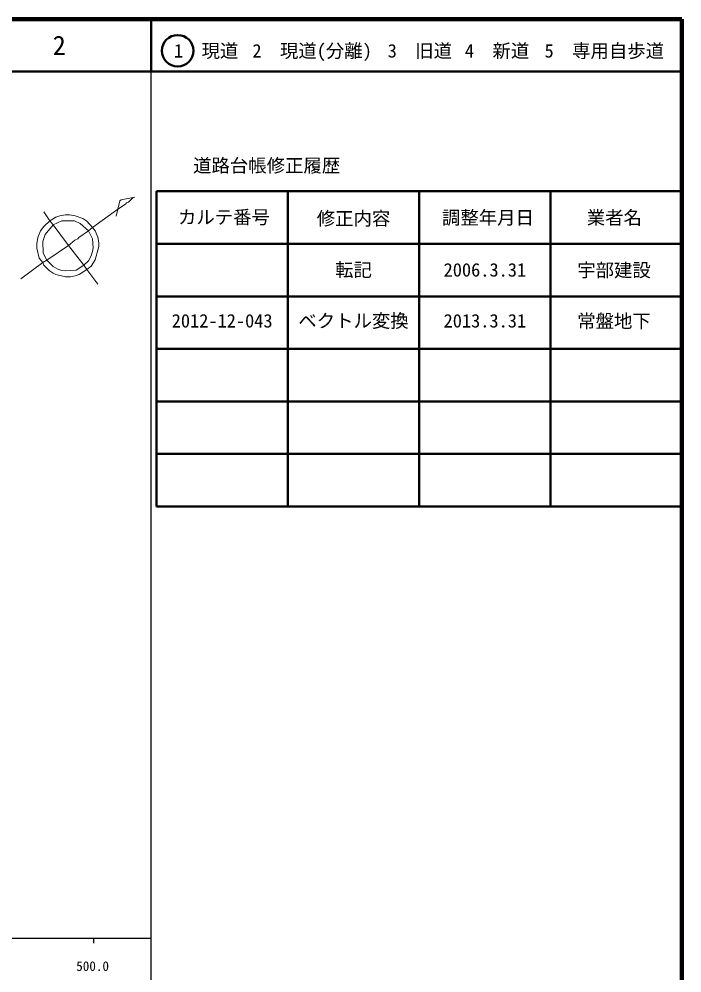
# Model space of a CAD drawing. Units: millimetres, scale not verified. Extents: x 40000 to 680000, y 20000 to 380000.
# Drawn here: x 553852 to 680000, y 198357 to 380000 of the extents above; entities that cross this region are included whole.
import ezdxf
from ezdxf.enums import TextEntityAlignment as Align

# ---------------------------------------------------------------- set-up
doc = ezdxf.new("R2010")
doc.units = ezdxf.units.MM
doc.header["$LTSCALE"] = 1000
for name, color, linetype, lineweight in [('M-BGD', 7, 'Continuous', 13), ('M-TTL', 2, 'Continuous', 140), ('M-TTL-BAND', 7, 'Continuous', 25), ('M-TTL-FRAM', 2, 'Continuous', 50), ('M-TTL-LINE', 7, 'Continuous', 50)]:
    doc.layers.add(name, color=color, linetype=linetype, lineweight=lineweight)
doc.layers.add('M-TTL-TXT', color=7, linetype='Continuous')
doc.styles.add('ＭＳ ゴシック', font='')
doc.styles.get('ＭＳ ゴシック').set_extended_font_data('MS Gothic')

msp = doc.modelspace()

# ---------------------------------------------------------------- linework, layer by layer
at = {"layer": 'M-BGD'}
for p, q in [((575887, 346089), (575548, 346005)), ((572669, 343803), (567843, 340332)), ((572331, 342449), (572669, 343803)), ((558530, 343295), (559715, 341602)), ((559715, 341602), (560308, 340840)), ((560308, 340840), (563271, 336861)), ((567843, 340332), (567081, 339655)), ((563271, 336861), (559123, 334067)), ((563271, 336861), (566150, 333135)), ((554212, 330511), (558361, 333643)), ((559123, 334067), (558361, 333643)), ((566150, 333135), (566743, 332289)), ((566743, 332289), (568859, 329495))]:
    msp.add_line(p, q, dxfattribs=at)
for points in [[(575548, 346005), (573262, 345581), (573008, 345412), (572669, 343803)], [(575548, 346005), (574701, 345158), (574278, 344989), (574109, 344735), (572669, 343803)], [(559715, 341602), (558530, 340501), (557937, 339655), (557429, 338385), (557260, 337199), (557260, 336353), (557683, 334490), (558361, 333643)], [(559715, 341602), (560816, 342279), (561578, 342533), (562679, 342703), (563441, 342703), (564541, 342533), (565981, 342025), (566743, 341517), (567843, 340332)], [(560308, 340840), (562001, 341602), (564372, 341602), (565473, 341094), (567081, 339655)], [(560308, 340840), (558784, 338977), (558361, 337623), (558445, 335421), (559123, 334067)], [(567843, 340332), (568351, 339655), (568859, 338469), (569029, 337369), (569029, 336691), (568351, 334151), (567589, 332966), (566743, 332289)], [(567081, 339655), (565219, 338385), (565049, 338131), (564457, 337877), (563271, 336861)], [(567081, 339655), (567843, 338131), (567928, 336437), (567843, 335760), (567589, 334913), (567081, 333982), (566150, 333135)], [(558361, 333643), (558530, 333135), (559546, 332119), (560308, 331611), (560816, 331357), (562679, 330934), (563610, 330934), (564541, 331103), (565303, 331357), (566743, 332289)], [(559123, 334067), (560308, 332881), (561239, 332373), (562001, 332119), (562679, 332035), (564711, 332204), (566150, 333135)]]:
    msp.add_lwpolyline(points, dxfattribs=at)
at = {"layer": 'M-TTL'}
for p, q in [((680000, 380000), (40000, 380000)), ((680000, 20000), (680000, 380000))]:
    msp.add_line(p, q, dxfattribs=at)
at = {"layer": 'M-TTL-BAND'}
for p, q in [((579000, 20000), (579000, 370000)), ((40000, 205000), (579000, 205000)), ((568000, 205000), (568000, 204000))]:
    msp.add_line(p, q, dxfattribs=at)
at = {"layer": 'M-TTL-FRAM'}
for p, q in [((580000, 347197), (580000, 287197)), ((580000, 347197), (680000, 347197)), ((580000, 287197), (680000, 287197))]:
    msp.add_line(p, q, dxfattribs=at)
at = {"layer": 'M-TTL-LINE'}
for p, q in [((579000, 380000), (579000, 370000)), ((40000, 370000), (680000, 370000)), ((605000, 347197), (605000, 287197)), ((630000, 347197), (630000, 287197)), ((655000, 347197), (655000, 287197)), ((580000, 337197), (680000, 337197)), ((580000, 327197), (680000, 327197)), ((580000, 317197), (680000, 317197)), ((580000, 307197), (680000, 307197)), ((580000, 297197), (680000, 297197))]:
    msp.add_line(p, q, dxfattribs=at)
msp.add_circle((584031, 373958), 3000, dxfattribs=at)

# ---------------------------------------------------------------- texts
at = {"layer": 'M-TTL-BAND', "style": 'ＭＳ ゴシック'}
msp.add_text('500.0', height=1833, dxfattribs=at).set_placement((567844, 198195), align=Align.BOTTOM_CENTER)
at = {"layer": 'M-TTL-TXT', "style": 'ＭＳ ゴシック'}
for s, height, p in [('2', 3666, (561497, 375000)), ('1\u3000現道', 2566, (589448, 373958)), ('2\u3000現道(分離)', 2566, (609619, 373958)), ('3\u3000旧道', 2566, (630121, 373958)), ('4\u3000新道', 2566, (644824, 373958)), ('5\u3000専用自歩道', 2566, (665228, 373958)), ('道路台帳修正履歴', 2566, (600968, 352113)), ('カルテ番号', 2566, (592839, 342277)), ('修正内容', 2566, (617509, 342023)), ('調整年月日', 2566, (643089, 342197)), ('業者名', 2566, (667134, 342197)), ('転記', 2566, (617500, 332245)), ('2006.3.31', 2566, (642500, 332245)), ('宇部建設', 2566, (667077, 332189))]:
    msp.add_text(s, height=height, dxfattribs=at).set_placement(p, align=Align.MIDDLE_CENTER)
for s, p in [('2012-12-043', (592500, 320495)), ('ベクトル変換', (617500, 320495)), ('2013.3.31', (642500, 320495)), ('常盤地下', (667077, 320439))]:
    msp.add_text(s, height=2566, dxfattribs=at).set_placement(p, align=Align.BOTTOM_CENTER)

doc.saveas('drawing.dxf')
